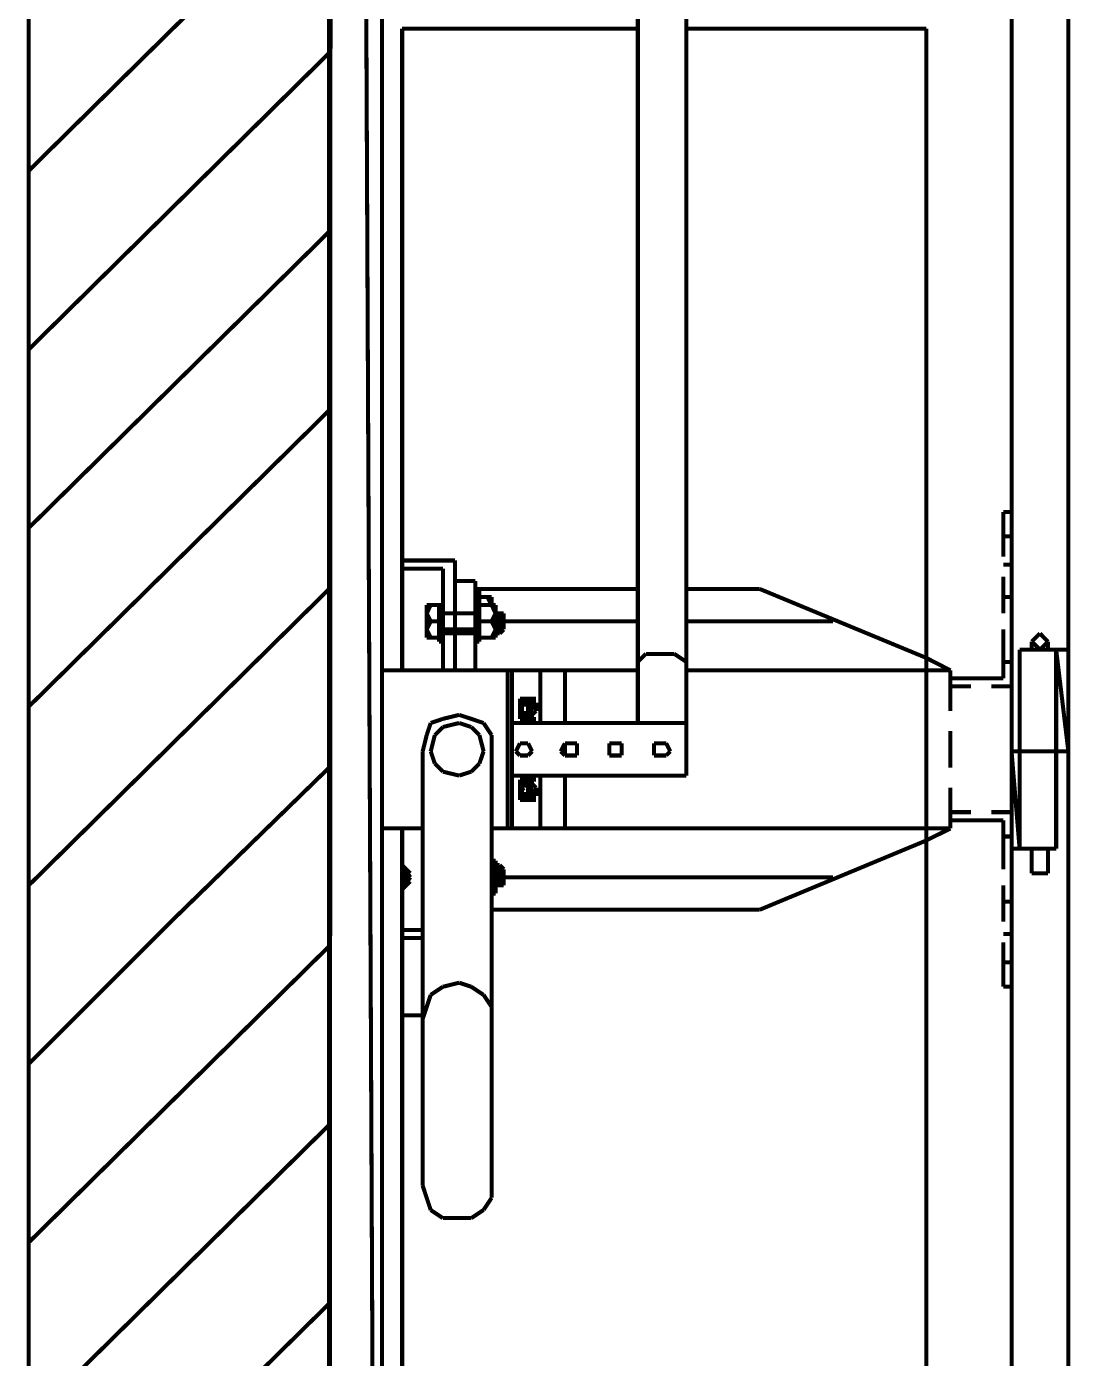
# Model space of a CAD drawing. Extents: x 0 to 210, y 0 to 297.
# Drawn here: x 104.65 to 115.55, y 183.3 to 197.21 of the extents above; entities that cross this region are included whole.
import ezdxf

# ---------------------------------------------------------------- set-up
doc = ezdxf.new("R2010")
doc.units = 0
doc.header["$MEASUREMENT"] = 0
doc.layers.add('C00-00-00-BLACK', color=7, linetype='Continuous')
doc.layers.add('CC6-C8-CA', color=254, linetype='Continuous')

msp = doc.modelspace()

# ---------------------------------------------------------------- linework, layer by layer
at = {"layer": 'C00-00-00-BLACK', "const_width": 0.0423}
for points in [[(104.672, 273.611), (104.672, 160.605)], [(107.81, 273.611), (107.81, 160.605)], [(107.81, 161.198), (107.852, 273.018)], [(108.361, 273.018), (108.361, 161.367)], [(107.81, 242.71), (107.81, 160.605)], [(111.54, 225.586), (111.54, 189.936)], [(111.033, 225.036), (111.033, 189.936)], [(104.672, 195.702), (107.81, 198.797)], [(114.935, 161.198), (114.935, 197.948)], [(115.528, 162.682), (115.528, 197.948)], [(108.572, 190.486), (108.572, 197.186)], [(108.572, 197.186), (111.033, 197.186)], [(111.54, 197.186), (114.044, 197.186)], [(114.044, 163.486), (114.044, 197.186)], [(104.672, 193.836), (107.81, 196.933)], [(104.672, 191.972), (107.81, 195.067)], [(104.672, 190.106), (107.81, 193.201)], [(114.935, 192.14), (114.85, 192.14)], [(114.85, 192.14), (114.85, 191.674)], [(114.935, 192.14), (114.935, 191.929)], [(114.85, 191.886), (114.935, 191.886)], [(108.572, 191.633), (109.124, 191.633)], [(109.124, 190.486), (109.124, 191.633)], [(114.935, 191.717), (114.935, 191.336)], [(108.572, 191.547), (108.997, 191.547)], [(108.997, 191.547), (108.997, 191.124)], [(114.85, 191.59), (114.935, 191.59)], [(114.85, 191.463), (114.85, 191.081)], [(104.672, 188.24), (107.81, 191.336)], [(109.124, 191.42), (109.124, 190.486)], [(109.336, 191.42), (109.124, 191.42)], [(109.336, 191.42), (109.336, 190.486)], [(109.336, 191.336), (111.033, 191.336)], [(109.336, 191.336), (109.379, 191.336)], [(109.379, 191.336), (109.379, 190.913)], [(111.54, 191.336), (112.305, 191.336)], [(114.044, 190.616), (112.305, 191.336)], [(109.463, 191.251), (109.379, 191.251)], [(109.506, 191.251), (109.463, 191.251)], [(109.506, 191.167), (109.463, 191.251)], [(109.506, 191.251), (109.506, 191.167)], [(114.85, 191.251), (114.935, 191.251)], [(108.828, 191.167), (108.87, 191.167)], [(108.87, 191.167), (108.828, 191.081)], [(108.828, 190.828), (108.828, 191.167)], [(108.828, 191.081), (108.87, 190.997)], [(108.87, 191.167), (108.956, 191.167)], [(108.956, 191.167), (108.997, 191.167)], [(108.956, 191.167), (108.956, 190.785)], [(108.997, 191.167), (108.997, 190.785)], [(108.997, 191.081), (109.336, 191.081)], [(109.336, 191.081), (108.997, 191.081)], [(109.336, 191.081), (108.997, 191.081)], [(109.336, 191.167), (109.506, 191.167)], [(109.379, 191.167), (109.379, 190.785)], [(109.506, 191.167), (109.548, 191.167)], [(109.548, 191.081), (109.506, 191.167)], [(109.506, 190.997), (109.548, 191.081)], [(109.548, 191.167), (109.548, 190.828)], [(109.59, 191.081), (109.548, 191.081)], [(109.548, 191.081), (109.59, 191.081)], [(109.59, 191.081), (109.633, 191.081)], [(109.59, 191.081), (109.59, 190.871)], [(109.633, 191.081), (109.633, 190.913)], [(114.935, 191.124), (114.935, 190.744)], [(108.87, 190.997), (108.828, 190.913)], [(108.828, 190.913), (108.87, 190.828)], [(108.956, 190.997), (108.87, 190.997)], [(109.336, 190.913), (108.997, 190.913)], [(108.997, 190.913), (108.997, 190.486)], [(109.336, 190.913), (109.379, 190.913)], [(109.506, 190.997), (109.379, 190.997)], [(109.422, 190.997), (109.548, 190.997)], [(109.548, 190.913), (109.506, 190.997)], [(109.506, 190.828), (109.548, 190.913)], [(109.59, 190.913), (109.548, 190.913)], [(109.59, 190.871), (109.633, 190.913)], [(109.633, 190.997), (111.033, 190.997)], [(111.54, 190.997), (113.07, 190.997)], [(114.85, 190.913), (114.85, 190.402)], [(108.87, 190.828), (108.828, 190.828)], [(108.87, 190.828), (108.956, 190.828)], [(108.956, 190.785), (108.997, 190.785)], [(108.997, 190.871), (109.336, 190.871)], [(109.336, 190.871), (108.997, 190.871)], [(109.379, 190.785), (109.336, 190.785)], [(109.506, 190.828), (109.379, 190.828)], [(109.548, 190.828), (109.506, 190.828)], [(109.548, 190.871), (109.59, 190.871)], [(115.189, 190.828), (115.146, 190.785)], [(115.146, 190.701), (115.146, 190.785)], [(115.146, 190.785), (115.189, 190.744)], [(115.232, 190.871), (115.189, 190.828)], [(115.274, 190.828), (115.232, 190.871)], [(115.316, 190.785), (115.274, 190.828)], [(115.274, 190.744), (115.316, 190.785)], [(115.316, 190.701), (115.316, 190.785)], [(111.117, 190.658), (111.033, 190.574)], [(111.286, 190.658), (111.117, 190.658)], [(111.413, 190.658), (111.286, 190.658)], [(111.54, 190.574), (111.413, 190.658)], [(115.019, 190.701), (115.528, 190.701)], [(115.019, 188.625), (115.019, 190.701)], [(115.189, 190.744), (115.232, 190.701)], [(115.232, 190.701), (115.274, 190.744)], [(115.401, 188.625), (115.401, 190.701)], [(115.401, 190.701), (115.401, 189.64)], [(115.528, 189.64), (115.401, 190.701)], [(115.401, 190.701), (115.528, 190.701)], [(115.528, 189.64), (115.401, 190.701)], [(115.528, 190.701), (115.528, 189.64)], [(114.044, 190.616), (114.297, 190.486)], [(114.85, 190.574), (114.935, 190.574)], [(114.935, 190.574), (114.935, 190.318)], [(111.033, 190.486), (108.361, 190.486)], [(109.675, 190.486), (109.675, 188.835)], [(109.718, 190.486), (109.718, 188.835)], [(110.014, 190.486), (110.014, 189.936)], [(110.271, 190.486), (110.271, 189.936)], [(114.044, 190.486), (111.54, 190.486)], [(114.297, 190.486), (114.044, 190.486)], [(114.297, 190.486), (114.297, 190.063)], [(114.297, 190.402), (114.85, 190.402)], [(114.297, 190.318), (114.512, 190.318)], [(114.723, 190.318), (114.935, 190.318)], [(109.845, 190.19), (109.802, 190.19)], [(109.802, 190.19), (109.845, 190.19)], [(109.802, 190.19), (109.802, 190.149)], [(109.802, 190.149), (109.802, 190.021)], [(109.845, 190.106), (109.802, 190.106)], [(109.802, 190.106), (109.802, 190.063)], [(109.845, 190.19), (109.886, 190.19)], [(109.845, 190.19), (109.845, 190.106)], [(109.929, 190.19), (109.845, 190.19)], [(109.929, 190.19), (109.886, 190.19)], [(109.886, 190.19), (109.886, 190.149)], [(109.886, 190.021), (109.971, 190.149)], [(109.886, 190.021), (109.929, 190.149)], [(109.886, 190.149), (109.929, 190.149)], [(109.886, 190.149), (109.886, 190.106)], [(109.886, 190.106), (109.886, 190.063)], [(109.929, 190.149), (109.929, 190.19)], [(109.929, 190.19), (109.971, 190.19)], [(109.929, 190.19), (109.971, 190.19)], [(109.929, 190.149), (109.971, 190.149)], [(109.971, 190.063), (109.971, 190.149)], [(108.87, 189.936), (108.828, 189.81)], [(108.997, 189.979), (108.87, 189.936)], [(109.167, 190.021), (108.997, 189.979)], [(109.167, 189.936), (108.997, 189.894)], [(109.294, 189.979), (109.167, 190.021)], [(109.294, 189.894), (109.167, 189.936)], [(109.422, 189.936), (109.294, 189.979)], [(109.506, 189.81), (109.422, 189.936)], [(109.718, 189.936), (111.54, 189.936)], [(109.802, 190.063), (109.845, 190.063)], [(109.802, 190.021), (109.845, 190.021)], [(109.802, 190.021), (109.802, 189.979)], [(109.802, 189.979), (109.845, 189.979)], [(109.845, 190.063), (109.845, 189.979)], [(109.845, 190.021), (109.886, 190.021)], [(109.845, 190.021), (109.886, 190.021)], [(109.845, 189.979), (109.886, 189.979)], [(109.929, 189.979), (109.845, 189.979)], [(109.886, 190.063), (109.886, 190.021)], [(109.886, 190.021), (109.929, 190.021)], [(109.886, 190.021), (109.929, 190.021)], [(109.929, 190.021), (109.971, 190.063)], [(109.929, 190.021), (109.929, 189.979)], [(109.929, 189.979), (109.929, 190.021)], [(109.929, 189.979), (109.971, 189.979)], [(111.54, 189.936), (111.54, 189.387)], [(108.828, 189.81), (108.786, 189.64)], [(108.913, 189.81), (108.87, 189.64)], [(108.997, 189.894), (108.913, 189.81)], [(109.379, 189.81), (109.294, 189.894)], [(109.422, 189.64), (109.379, 189.81)], [(109.506, 189.64), (109.506, 189.81)], [(114.297, 189.852), (114.297, 189.471)], [(109.802, 189.724), (109.759, 189.64)], [(109.845, 189.724), (109.802, 189.724)], [(109.886, 189.724), (109.845, 189.724)], [(109.929, 189.64), (109.886, 189.724)], [(110.271, 189.724), (110.228, 189.64)], [(110.313, 189.724), (110.271, 189.724)], [(110.271, 189.724), (110.271, 189.597)], [(110.398, 189.724), (110.313, 189.724)], [(110.398, 189.64), (110.398, 189.724)], [(110.821, 189.724), (110.736, 189.724)], [(110.736, 189.724), (110.736, 189.64)], [(110.863, 189.724), (110.821, 189.724)], [(110.863, 189.64), (110.863, 189.724)], [(111.286, 189.724), (111.202, 189.724)], [(111.202, 189.724), (111.202, 189.64)], [(111.329, 189.724), (111.286, 189.724)], [(111.372, 189.64), (111.329, 189.724)], [(108.786, 189.64), (108.786, 185.105)], [(108.87, 189.64), (108.913, 189.513)], [(109.379, 189.513), (109.422, 189.64)], [(109.506, 189.64), (109.506, 185.105)], [(109.759, 189.64), (109.802, 189.597)], [(109.802, 189.597), (109.845, 189.597)], [(109.845, 189.597), (109.886, 189.597)], [(109.886, 189.597), (109.929, 189.64)], [(110.228, 189.64), (110.271, 189.597)], [(110.271, 189.597), (110.313, 189.597)], [(110.313, 189.597), (110.398, 189.597)], [(110.398, 189.597), (110.398, 189.64)], [(110.736, 189.64), (110.736, 189.597)], [(110.736, 189.597), (110.821, 189.597)], [(110.821, 189.597), (110.863, 189.597)], [(110.863, 189.597), (110.863, 189.64)], [(111.202, 189.64), (111.202, 189.597)], [(111.202, 189.597), (111.286, 189.597)], [(111.286, 189.597), (111.329, 189.597)], [(111.329, 189.597), (111.372, 189.64)], [(114.935, 189.64), (115.528, 189.64)], [(114.935, 189.64), (114.935, 188.625)], [(115.019, 188.625), (114.935, 189.64)], [(114.935, 189.64), (115.019, 189.64)], [(115.019, 188.625), (114.935, 189.64)], [(115.019, 189.64), (115.019, 188.625)], [(115.401, 189.64), (115.528, 189.64)], [(106.156, 187.86), (107.81, 189.471)], [(108.913, 189.513), (108.997, 189.428)], [(108.997, 189.428), (109.167, 189.387)], [(109.167, 189.387), (109.294, 189.428)], [(109.294, 189.428), (109.379, 189.513)], [(109.718, 189.387), (111.54, 189.387)], [(110.014, 189.387), (110.014, 188.835)], [(110.271, 189.387), (110.271, 188.835)], [(109.802, 189.301), (109.802, 189.344)], [(109.802, 189.344), (109.845, 189.344)], [(109.802, 189.174), (109.802, 189.301)], [(109.802, 189.301), (109.845, 189.301)], [(109.802, 189.217), (109.845, 189.26)], [(109.845, 189.26), (109.845, 189.344)], [(109.845, 189.344), (109.886, 189.344)], [(109.929, 189.344), (109.845, 189.344)], [(109.845, 189.301), (109.886, 189.301)], [(109.845, 189.301), (109.886, 189.301)], [(109.886, 189.301), (109.929, 189.301)], [(109.886, 189.26), (109.886, 189.301)], [(109.886, 189.301), (109.929, 189.174)], [(109.886, 189.301), (109.971, 189.174)], [(109.886, 189.301), (109.929, 189.301)], [(109.886, 189.301), (109.929, 189.301)], [(109.886, 189.217), (109.886, 189.26)], [(109.886, 189.26), (109.929, 189.26)], [(109.929, 189.301), (109.929, 189.344)], [(109.929, 189.344), (109.971, 189.344)], [(109.929, 189.344), (109.929, 189.301)], [(109.929, 189.301), (109.971, 189.26)], [(109.971, 189.26), (109.971, 189.174)], [(114.297, 189.26), (114.297, 188.835)], [(109.845, 189.217), (109.802, 189.217)], [(109.802, 189.217), (109.845, 189.217)], [(109.802, 189.132), (109.802, 189.174)], [(109.845, 189.132), (109.802, 189.132)], [(109.802, 189.132), (109.845, 189.132)], [(109.845, 189.132), (109.845, 189.217)], [(109.845, 189.132), (109.886, 189.132)], [(109.929, 189.132), (109.845, 189.132)], [(109.886, 189.174), (109.886, 189.217)], [(109.886, 189.132), (109.886, 189.174)], [(109.929, 189.132), (109.886, 189.132)], [(109.929, 189.174), (109.929, 189.132)], [(109.971, 189.174), (109.929, 189.174)], [(109.929, 189.132), (109.971, 189.132)], [(109.929, 189.132), (109.971, 189.132)], [(114.297, 189.005), (114.512, 189.005)], [(114.723, 189.005), (114.935, 189.005)], [(114.935, 189.005), (114.935, 188.751)], [(108.361, 188.835), (108.786, 188.835)], [(108.572, 163.486), (108.572, 188.835)], [(109.506, 188.835), (109.718, 188.835)], [(114.044, 188.835), (109.506, 188.835)], [(114.044, 188.709), (114.297, 188.835)], [(114.297, 188.835), (114.044, 188.835)], [(114.297, 188.921), (114.85, 188.921)], [(114.85, 188.921), (114.85, 188.409)], [(114.044, 188.709), (112.305, 187.986)], [(114.85, 188.751), (114.935, 188.751)], [(114.935, 188.625), (115.401, 188.625)], [(114.935, 188.625), (115.019, 188.625)], [(114.935, 188.582), (114.935, 188.199)], [(115.146, 188.625), (115.146, 188.367)], [(115.316, 188.625), (115.316, 188.367)], [(108.657, 188.367), (108.572, 188.452)], [(108.614, 188.367), (108.572, 188.452)], [(108.657, 188.325), (108.572, 188.452)], [(109.548, 188.409), (109.506, 188.498)], [(109.506, 188.498), (109.548, 188.498)], [(109.506, 188.325), (109.548, 188.409)], [(109.548, 188.498), (109.548, 188.156)], [(109.548, 188.452), (109.59, 188.452)], [(109.59, 188.409), (109.548, 188.409)], [(109.59, 188.452), (109.59, 188.24)], [(109.59, 188.452), (109.633, 188.409)], [(109.633, 188.409), (109.633, 188.24)], [(108.572, 188.199), (108.657, 188.325)], [(108.572, 188.199), (108.657, 188.283)], [(108.572, 188.199), (108.614, 188.283)], [(108.614, 188.283), (108.614, 188.367)], [(109.548, 188.24), (109.506, 188.325)], [(109.633, 188.325), (113.07, 188.325)], [(115.146, 188.367), (115.316, 188.367)], [(109.506, 188.156), (109.548, 188.24)], [(109.506, 188.156), (109.548, 188.156)], [(109.59, 188.24), (109.548, 188.24)], [(109.59, 188.24), (109.548, 188.24)], [(109.633, 188.24), (109.59, 188.24)], [(114.85, 188.24), (114.85, 187.86)], [(109.506, 187.986), (112.305, 187.986)], [(114.85, 188.07), (114.935, 188.07)], [(114.935, 187.986), (114.935, 187.606)], [(104.672, 186.376), (106.156, 187.86)], [(108.572, 187.774), (108.786, 187.774)], [(114.85, 187.733), (114.935, 187.733)], [(104.672, 184.512), (107.81, 187.606)], [(108.572, 187.69), (108.786, 187.69)], [(114.85, 187.647), (114.85, 187.182)], [(114.85, 187.436), (114.935, 187.436)], [(114.935, 187.394), (114.935, 187.182)], [(108.997, 187.182), (108.87, 187.097)], [(109.167, 187.224), (108.997, 187.182)], [(109.294, 187.182), (109.167, 187.224)], [(109.422, 187.097), (109.294, 187.182)], [(114.85, 187.182), (114.935, 187.182)], [(108.87, 187.097), (108.828, 186.971)], [(109.506, 186.971), (109.422, 187.097)], [(108.572, 186.885), (108.786, 186.885)], [(108.828, 186.971), (108.786, 186.844)], [(109.506, 186.844), (109.506, 186.971)], [(104.672, 182.646), (107.81, 185.74)], [(108.786, 185.105), (108.828, 184.978)], [(109.506, 184.978), (109.506, 185.105)], [(108.828, 184.978), (108.87, 184.851)], [(109.422, 184.851), (109.506, 184.978)], [(108.87, 184.851), (108.997, 184.766)], [(109.294, 184.766), (109.422, 184.851)], [(108.997, 184.766), (109.167, 184.766)], [(109.167, 184.766), (109.294, 184.766)], [(104.672, 180.782), (107.81, 183.874)]]:
    msp.add_lwpolyline(points, dxfattribs=at)
at = {"layer": 'CC6-C8-CA', "const_width": 0.0423}
for points in [[(107.852, 273.018), (108.361, 161.451), (107.81, 161.451), (107.852, 273.018)], [(108.361, 273.018), (107.852, 273.018), (108.361, 161.451), (108.361, 273.018)]]:
    msp.add_lwpolyline(points, close=True, dxfattribs=at)
at = {"layer": 'CC6-C8-CA'}
for points in [[(107.852, 273.018), (108.361, 161.451), (107.81, 161.451), (107.852, 273.018)], [(108.361, 273.018), (107.852, 273.018), (108.361, 161.451), (108.361, 273.018)]]:
    msp.add_lwpolyline(points, close=True, dxfattribs=at)

doc.saveas('drawing.dxf')
